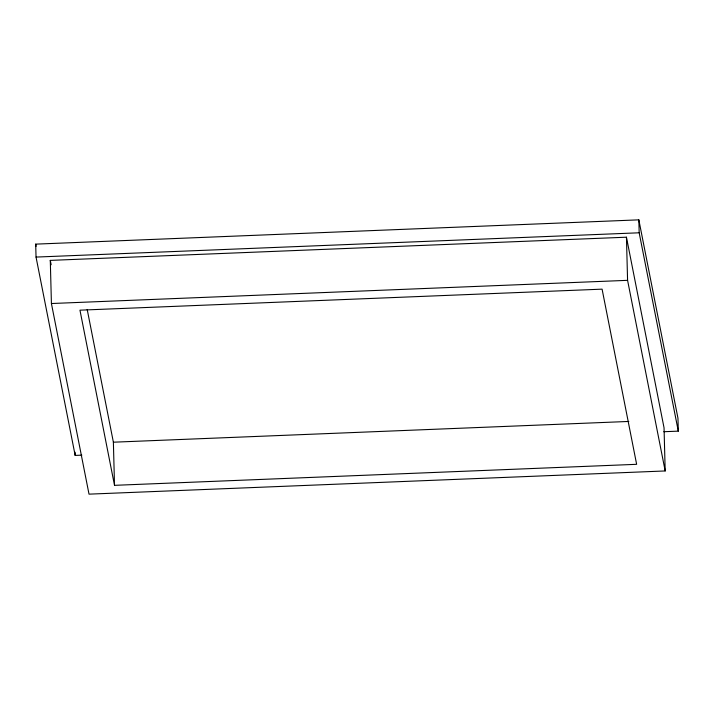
<?xml version="1.0" encoding="UTF-8"?>
<svg xmlns="http://www.w3.org/2000/svg" width="714" height="714" viewBox="0 0 714 714"><rect width="100%" height="100%" fill="white"/><g stroke="black" fill="none" stroke-linecap="round" stroke-linejoin="round"><path stroke-width="1.07" d="M81.842 455.148L75.166 455.416L36.039 257.076L35.7 244.134L638.834 219.85L677.961 418.199L678.3 431.14L663.833 431.72M36.039 257.076L639.173 232.791L678.3 431.14M50.292 260.387L626.446 237.2L664.047 427.82L665.18 470.954L89.018 494.15L51.417 303.521L50.292 260.387L51.149 264.751M51.417 303.521L627.579 280.334L665.18 470.954M87.197 309.465L113.383 442.198L628.829 421.447M114.508 485.333L636.638 464.314L602.089 289.152L79.959 310.171L114.508 485.333L113.383 442.198M35.7 244.134L36.128 246.312M638.834 219.85L639.173 232.791M626.446 237.2L627.579 280.334M75.077 452.185L75.166 455.416"/></g></svg>
